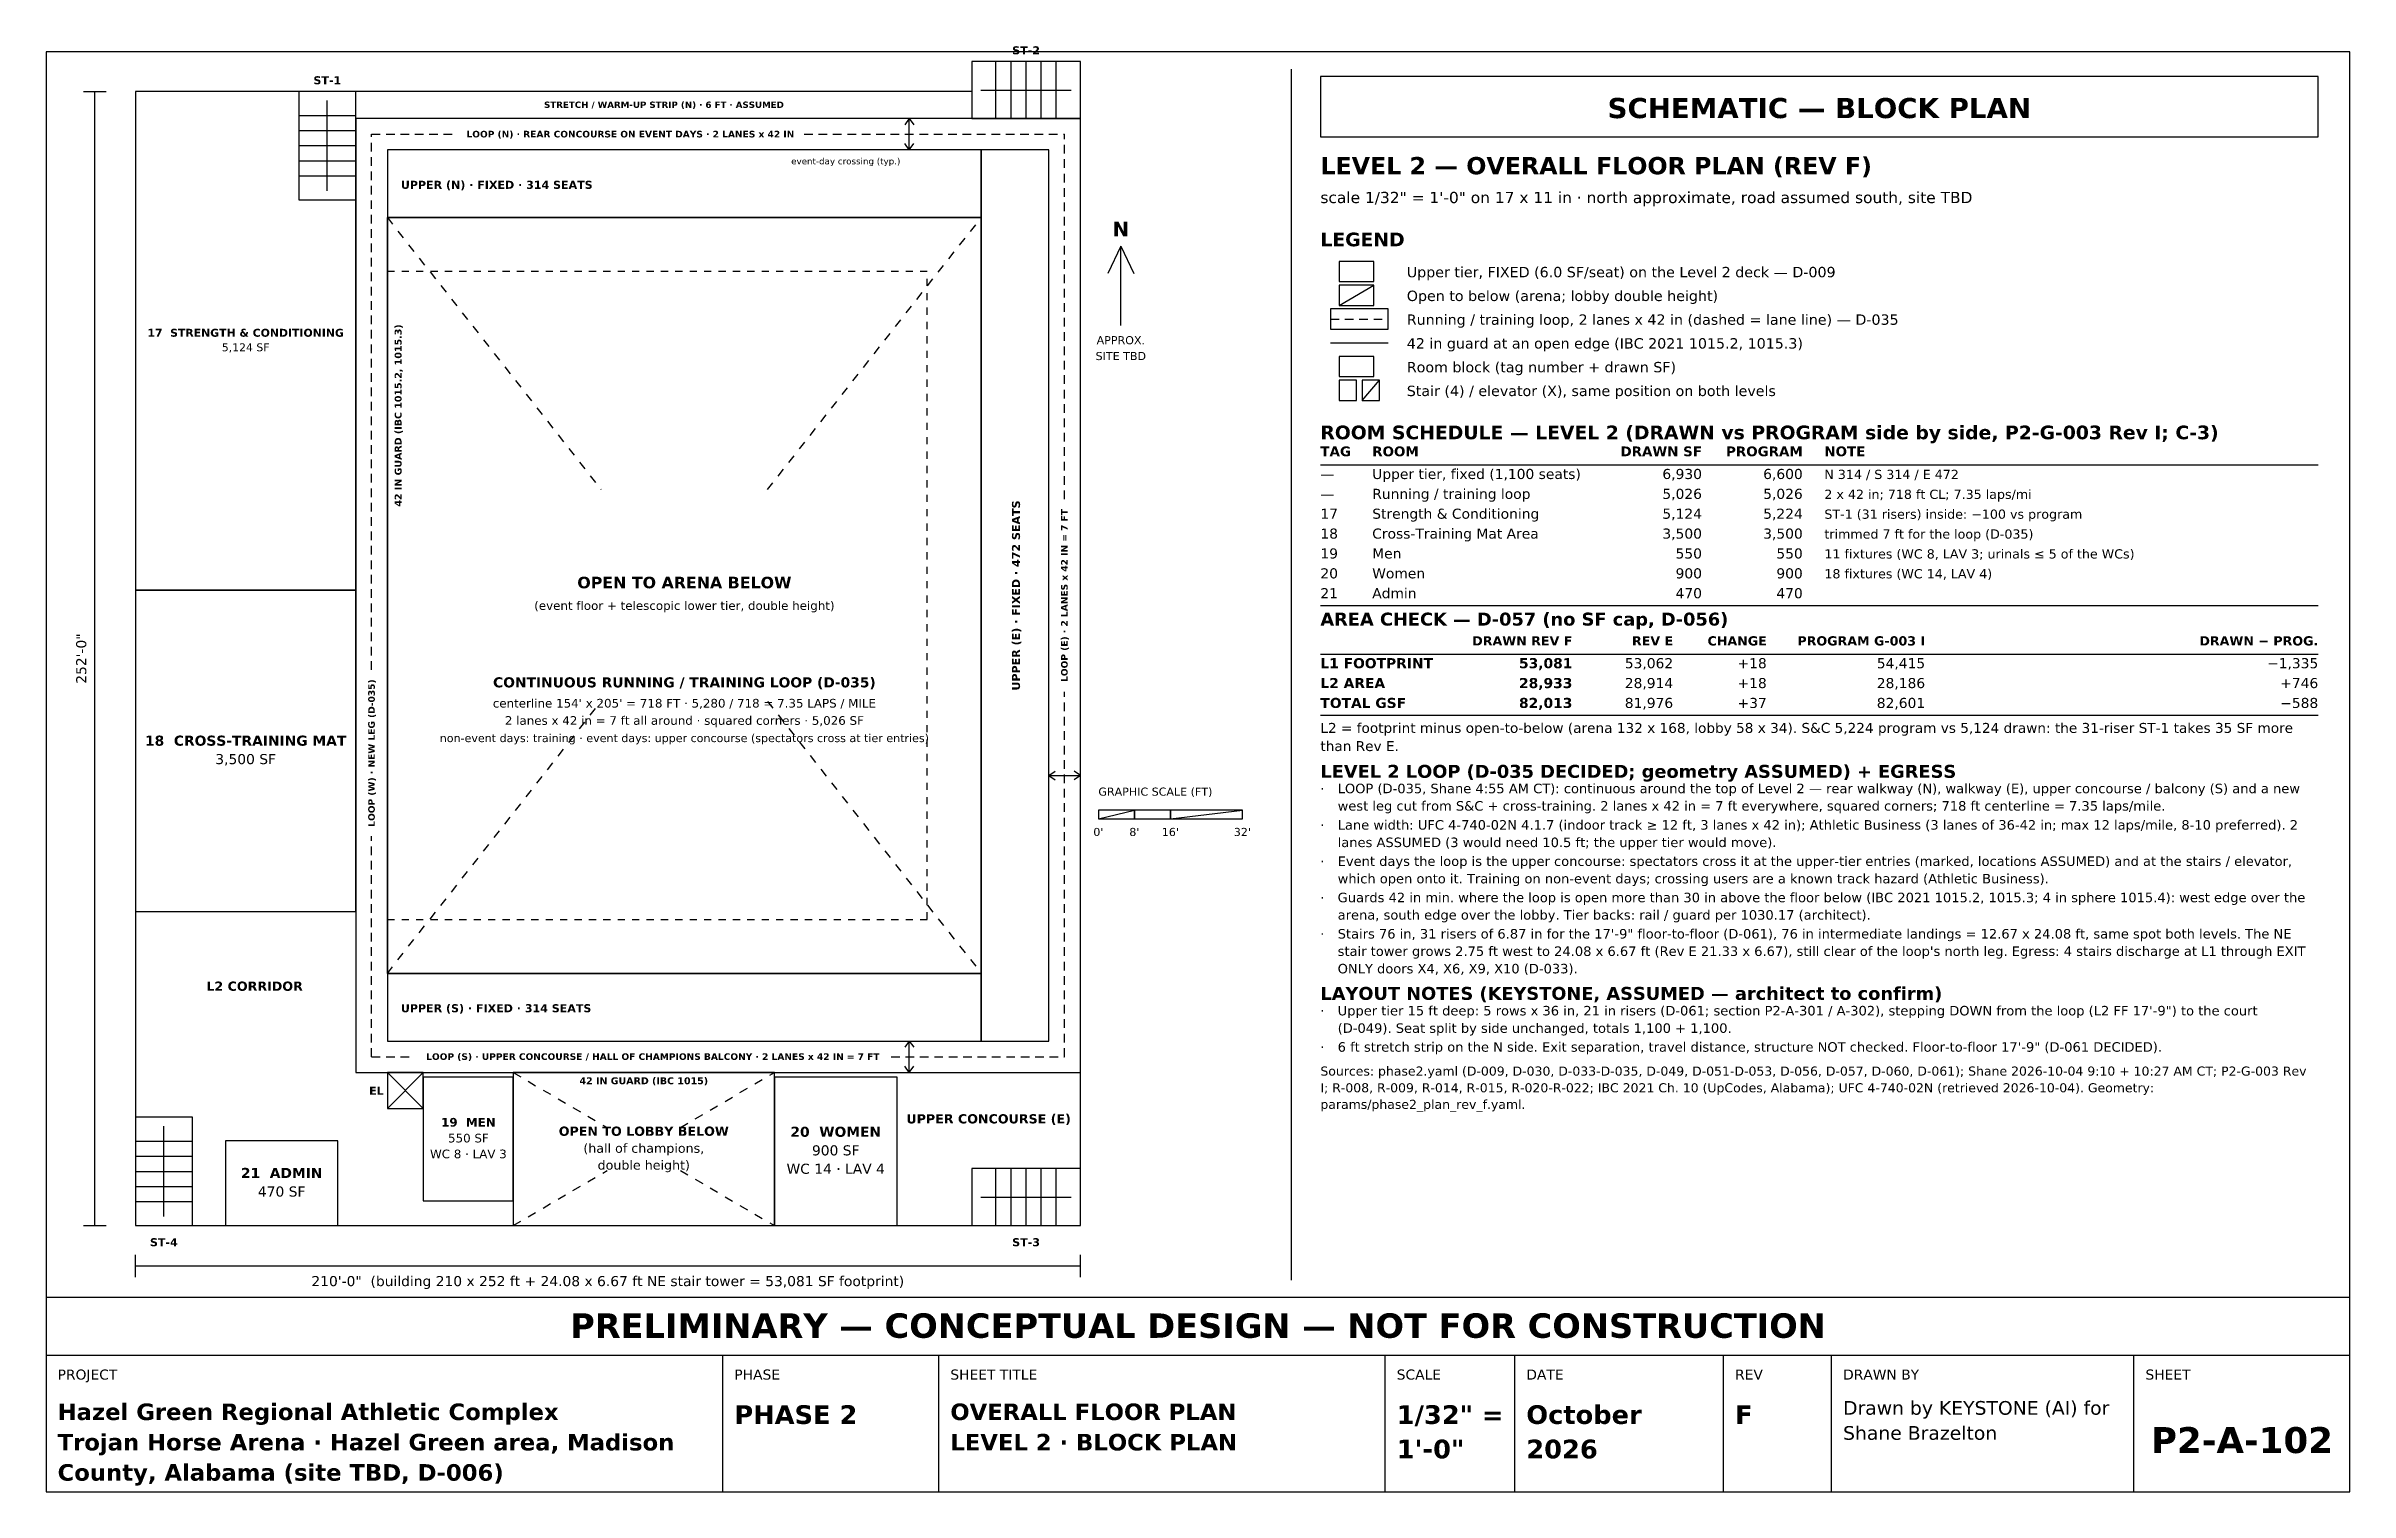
# Model space of a CAD drawing. Header units: inches. Extents: x 0.5 to 16.5, y 0.5 to 10.5.
import ezdxf
from ezdxf.enums import TextEntityAlignment as Align

# ---------------------------------------------------------------- set-up
doc = ezdxf.new("R2010")
doc.units = ezdxf.units.IN
doc.header["$MEASUREMENT"] = 0
for name, color, linetype in [('A-ANNO-DIMS', 7, 'Continuous'), ('A-ANNO-TABL', 7, 'Continuous'), ('A-ANNO-TEXT', 7, 'Continuous'), ('A-AREA-BLCK', 7, 'Continuous'), ('A-AREA-IDEN', 7, 'Continuous'), ('A-AREA-OPEN', 7, 'Continuous'), ('A-FLOR-GRDR', 7, 'Continuous'), ('A-FLOR-STRS', 7, 'Continuous'), ('A-FLOR-TRAK', 7, 'Continuous'), ('A-SEAT-FIXD', 7, 'Continuous'), ('A-WALL-BLDG', 7, 'Continuous'), ('G-ANNO-TTLB', 7, 'Continuous')]:
    doc.layers.add(name, color=color, linetype=linetype)
doc.styles.add('KS-BOLD', font='DejaVuSans-Bold.ttf')
doc.styles.add('KS-REG', font='DejaVuSans.ttf')

msp = doc.modelspace()

# ---------------------------------------------------------------- linework, layer by layer
at = {"layer": 'A-ANNO-DIMS'}
for p, q in [((0.761, 10.225), (0.917, 10.225)), ((0.839, 2.35), (0.839, 10.225)), ((7.964, 9.15), (7.874, 8.96)), ((7.964, 8.6), (7.964, 9.15)), ((7.964, 9.15), (8.054, 8.96)), ((7.808, 5.175), (8.058, 5.235)), ((8.308, 5.175), (8.808, 5.235)), ((0.761, 2.35), (0.917, 2.35)), ((1.12, 1.991), (1.12, 2.147)), ((7.683, 1.991), (7.683, 2.147)), ((1.12, 2.069), (7.683, 2.069))]:
    msp.add_line(p, q, dxfattribs=at)
for points in [[(7.808, 5.175), (8.058, 5.175), (8.058, 5.235), (7.808, 5.235)], [(8.058, 5.175), (8.308, 5.175), (8.308, 5.235), (8.058, 5.235)], [(8.308, 5.175), (8.808, 5.175), (8.808, 5.235), (8.308, 5.235)]]:
    msp.add_lwpolyline(points, close=True, dxfattribs=at)
at = {"layer": 'A-ANNO-TABL'}
for p, q in [((9.35, 7.632), (16.28, 7.632)), ((9.35, 6.656), (16.28, 6.656)), ((9.35, 6.318), (16.28, 6.318)), ((9.35, 5.894), (16.28, 5.894))]:
    msp.add_line(p, q, dxfattribs=at)
at = {"layer": 'A-ANNO-TEXT'}
for p, q in [((9.15, 1.97), (9.15, 10.38)), ((9.48, 8.74), (9.72, 8.88)), ((9.42, 8.645), (9.48, 8.645)), ((9.52, 8.645), (9.58, 8.645)), ((9.62, 8.645), (9.68, 8.645)), ((9.72, 8.645), (9.78, 8.645)), ((9.82, 8.645), (9.82, 8.645)), ((9.42, 8.48), (9.82, 8.48)), ((9.64, 8.08), (9.76, 8.22))]:
    msp.add_line(p, q, dxfattribs=at)
for points in [[(9.35, 9.91), (16.28, 9.91), (16.28, 10.33), (9.35, 10.33)], [(9.48, 8.905), (9.72, 8.905), (9.72, 9.045), (9.48, 9.045)], [(9.48, 8.74), (9.72, 8.74), (9.72, 8.88), (9.48, 8.88)], [(9.42, 8.575), (9.82, 8.575), (9.82, 8.715), (9.42, 8.715)], [(9.48, 8.245), (9.72, 8.245), (9.72, 8.385), (9.48, 8.385)], [(9.48, 8.08), (9.6, 8.08), (9.6, 8.22), (9.48, 8.22)], [(9.64, 8.08), (9.76, 8.08), (9.76, 8.22), (9.64, 8.22)]]:
    msp.add_lwpolyline(points, close=True, dxfattribs=at)
at = {"layer": 'A-AREA-BLCK'}
for points in [[(1.12, 6.762), (2.651, 6.762), (2.651, 10.225), (1.12, 10.225)], [(1.12, 4.53), (2.651, 4.53), (2.651, 6.762), (1.12, 6.762)], [(3.12, 2.522), (3.745, 2.522), (3.745, 3.381), (3.12, 3.381)], [(5.558, 2.35), (6.41, 2.35), (6.41, 3.381), (5.558, 3.381)], [(1.745, 2.35), (2.526, 2.35), (2.526, 2.938), (1.745, 2.938)]]:
    msp.add_lwpolyline(points, close=True, dxfattribs=at)
at = {"layer": 'A-AREA-IDEN'}
for p, q in [((6.495, 10.037), (6.464, 9.994)), ((6.495, 9.819), (6.495, 10.037)), ((6.495, 10.037), (6.526, 9.994)), ((6.495, 9.819), (6.464, 9.863)), ((6.495, 9.819), (6.526, 9.863)), ((7.464, 5.475), (7.508, 5.506)), ((7.464, 5.475), (7.683, 5.475)), ((7.464, 5.475), (7.508, 5.444)), ((7.683, 5.475), (7.639, 5.506)), ((7.683, 5.475), (7.639, 5.444)), ((6.495, 3.631), (6.464, 3.588)), ((6.495, 3.413), (6.495, 3.631)), ((6.495, 3.631), (6.526, 3.588)), ((6.495, 3.413), (6.464, 3.456)), ((6.495, 3.413), (6.526, 3.456))]:
    msp.add_line(p, q, dxfattribs=at)
at = {"layer": 'A-AREA-OPEN'}
for p, q in [((2.87, 9.35), (2.907, 9.303)), ((6.919, 9.253), (6.956, 9.3)), ((6.993, 9.347), (6.995, 9.35)), ((2.944, 9.256), (2.981, 9.208)), ((3.018, 9.161), (3.055, 9.114)), ((6.844, 9.158), (6.882, 9.206)), ((2.92, 8.975), (2.87, 8.975)), ((2.87, 8.975), (2.87, 8.925)), ((3.02, 8.975), (2.97, 8.975)), ((3.12, 8.975), (3.07, 8.975)), ((3.092, 9.067), (3.129, 9.02)), ((3.167, 8.973), (3.204, 8.925)), ((3.22, 8.975), (3.17, 8.975)), ((3.32, 8.975), (3.27, 8.975)), ((3.42, 8.975), (3.37, 8.975)), ((3.52, 8.975), (3.47, 8.975)), ((3.62, 8.975), (3.57, 8.975)), ((3.72, 8.975), (3.67, 8.975)), ((3.82, 8.975), (3.77, 8.975)), ((3.92, 8.975), (3.87, 8.975)), ((4.02, 8.975), (3.97, 8.975)), ((4.12, 8.975), (4.07, 8.975)), ((4.22, 8.975), (4.17, 8.975)), ((4.32, 8.975), (4.27, 8.975)), ((4.42, 8.975), (4.37, 8.975)), ((4.52, 8.975), (4.47, 8.975)), ((4.62, 8.975), (4.57, 8.975)), ((4.72, 8.975), (4.67, 8.975)), ((4.82, 8.975), (4.77, 8.975)), ((4.92, 8.975), (4.87, 8.975)), ((5.02, 8.975), (4.97, 8.975)), ((5.12, 8.975), (5.07, 8.975)), ((5.22, 8.975), (5.17, 8.975)), ((5.32, 8.975), (5.27, 8.975)), ((5.42, 8.975), (5.37, 8.975)), ((5.52, 8.975), (5.47, 8.975)), ((5.62, 8.975), (5.57, 8.975)), ((5.72, 8.975), (5.67, 8.975)), ((5.82, 8.975), (5.77, 8.975)), ((5.92, 8.975), (5.87, 8.975)), ((6.02, 8.975), (5.97, 8.975)), ((6.12, 8.975), (6.07, 8.975)), ((6.22, 8.975), (6.17, 8.975)), ((6.32, 8.975), (6.27, 8.975)), ((6.42, 8.975), (6.37, 8.975)), ((6.52, 8.975), (6.47, 8.975)), ((6.62, 8.975), (6.57, 8.975)), ((6.62, 8.975), (6.62, 8.975)), ((6.696, 8.97), (6.733, 9.017)), ((6.77, 9.064), (6.807, 9.111)), ((2.87, 8.875), (2.87, 8.825)), ((3.241, 8.878), (3.278, 8.831)), ((6.548, 8.781), (6.585, 8.828)), ((6.62, 8.875), (6.62, 8.925)), ((6.62, 8.775), (6.62, 8.825)), ((6.622, 8.875), (6.659, 8.923)), ((2.87, 8.775), (2.87, 8.725)), ((2.87, 8.675), (2.87, 8.625)), ((3.315, 8.784), (3.352, 8.737)), ((3.389, 8.689), (3.426, 8.642)), ((6.474, 8.687), (6.511, 8.734)), ((6.62, 8.675), (6.62, 8.725)), ((2.87, 8.575), (2.87, 8.525)), ((3.463, 8.595), (3.5, 8.548)), ((3.537, 8.501), (3.574, 8.454)), ((6.326, 8.498), (6.363, 8.545)), ((6.4, 8.592), (6.437, 8.639)), ((6.62, 8.575), (6.62, 8.625)), ((6.62, 8.475), (6.62, 8.525)), ((2.87, 8.475), (2.87, 8.425)), ((2.87, 8.375), (2.87, 8.325)), ((3.611, 8.406), (3.648, 8.359)), ((6.177, 8.309), (6.214, 8.356)), ((6.251, 8.404), (6.288, 8.451)), ((6.62, 8.375), (6.62, 8.425)), ((6.62, 8.275), (6.62, 8.325)), ((2.87, 8.275), (2.87, 8.225)), ((2.87, 8.175), (2.87, 8.125)), ((3.686, 8.312), (3.723, 8.265)), ((3.76, 8.218), (3.797, 8.171)), ((6.029, 8.121), (6.066, 8.168)), ((6.103, 8.215), (6.14, 8.262)), ((6.62, 8.175), (6.62, 8.225)), ((2.87, 8.075), (2.87, 8.025)), ((3.834, 8.123), (3.871, 8.076)), ((3.908, 8.029), (3.945, 7.982)), ((5.955, 8.026), (5.992, 8.073)), ((6.62, 8.075), (6.62, 8.125)), ((6.62, 7.975), (6.62, 8.025)), ((2.87, 7.975), (2.87, 7.925)), ((2.87, 7.875), (2.87, 7.825)), ((3.982, 7.935), (4.019, 7.887)), ((4.056, 7.84), (4.093, 7.793)), ((5.807, 7.837), (5.844, 7.885)), ((5.881, 7.932), (5.918, 7.979)), ((6.62, 7.875), (6.62, 7.925)), ((2.87, 7.775), (2.87, 7.725)), ((4.13, 7.746), (4.167, 7.699)), ((5.658, 7.649), (5.695, 7.696)), ((5.732, 7.743), (5.769, 7.79)), ((6.62, 7.775), (6.62, 7.825)), ((6.62, 7.675), (6.62, 7.725)), ((2.87, 7.675), (2.87, 7.625)), ((2.87, 7.575), (2.87, 7.525)), ((4.204, 7.652), (4.242, 7.604)), ((4.279, 7.557), (4.316, 7.51)), ((5.584, 7.554), (5.621, 7.602)), ((6.62, 7.575), (6.62, 7.625)), ((6.62, 7.475), (6.62, 7.525)), ((2.87, 7.475), (2.87, 7.425)), ((2.87, 7.375), (2.87, 7.325)), ((4.353, 7.463), (4.355, 7.46)), ((5.51, 7.46), (5.547, 7.507)), ((6.62, 7.375), (6.62, 7.425)), ((2.87, 7.275), (2.87, 7.225)), ((6.62, 7.275), (6.62, 7.325)), ((6.62, 7.175), (6.62, 7.225)), ((2.87, 7.175), (2.87, 7.125)), ((2.87, 7.075), (2.87, 7.025)), ((6.62, 7.075), (6.62, 7.125)), ((2.87, 6.975), (2.87, 6.925)), ((6.62, 6.975), (6.62, 7.025)), ((6.62, 6.875), (6.62, 6.925)), ((2.87, 6.875), (2.87, 6.825)), ((2.87, 6.775), (2.87, 6.725)), ((6.62, 6.775), (6.62, 6.825)), ((6.62, 6.675), (6.62, 6.725)), ((2.87, 6.675), (2.87, 6.625)), ((2.87, 6.575), (2.87, 6.525)), ((6.62, 6.575), (6.62, 6.625)), ((2.87, 6.475), (2.87, 6.425)), ((6.62, 6.475), (6.62, 6.525)), ((6.62, 6.375), (6.62, 6.425)), ((2.87, 6.375), (2.87, 6.325)), ((2.87, 6.275), (2.87, 6.225)), ((6.62, 6.275), (6.62, 6.325)), ((2.87, 6.175), (2.87, 6.125)), ((6.62, 6.175), (6.62, 6.225)), ((6.62, 6.075), (6.62, 6.125)), ((2.87, 6.075), (2.87, 6.025)), ((2.87, 5.975), (2.87, 5.925)), ((4.279, 5.893), (4.316, 5.94)), ((4.353, 5.987), (4.355, 5.99)), ((5.51, 5.99), (5.547, 5.943)), ((6.62, 5.975), (6.62, 6.025)), ((6.62, 5.875), (6.62, 5.925)), ((2.87, 5.875), (2.87, 5.825)), ((2.87, 5.775), (2.87, 5.725)), ((4.204, 5.798), (4.242, 5.846)), ((5.584, 5.896), (5.621, 5.848)), ((5.658, 5.801), (5.695, 5.754)), ((6.62, 5.775), (6.62, 5.825)), ((2.87, 5.675), (2.87, 5.625)), ((4.056, 5.61), (4.093, 5.657)), ((4.13, 5.704), (4.167, 5.751)), ((5.732, 5.707), (5.769, 5.66)), ((5.807, 5.613), (5.844, 5.565)), ((6.62, 5.675), (6.62, 5.725)), ((6.62, 5.575), (6.62, 5.625)), ((2.87, 5.575), (2.87, 5.525)), ((2.87, 5.475), (2.87, 5.425)), ((3.908, 5.421), (3.945, 5.468)), ((3.982, 5.515), (4.019, 5.563)), ((5.881, 5.518), (5.918, 5.471)), ((6.62, 5.475), (6.62, 5.525)), ((2.87, 5.375), (2.87, 5.325)), ((3.834, 5.327), (3.871, 5.374)), ((5.955, 5.424), (5.992, 5.377)), ((6.029, 5.329), (6.066, 5.282)), ((6.62, 5.375), (6.62, 5.425)), ((6.62, 5.275), (6.62, 5.325)), ((2.87, 5.275), (2.87, 5.225)), ((2.87, 5.175), (2.87, 5.125)), ((3.686, 5.138), (3.723, 5.185)), ((3.76, 5.232), (3.797, 5.279)), ((6.103, 5.235), (6.14, 5.188)), ((6.177, 5.141), (6.214, 5.094)), ((6.62, 5.175), (6.62, 5.225)), ((6.62, 5.075), (6.62, 5.125)), ((2.87, 5.075), (2.87, 5.025)), ((2.87, 4.975), (2.87, 4.925)), ((3.537, 4.949), (3.574, 4.996)), ((3.611, 5.044), (3.648, 5.091)), ((6.251, 5.046), (6.288, 4.999)), ((6.62, 4.975), (6.62, 5.025)), ((2.87, 4.875), (2.87, 4.825)), ((3.389, 4.761), (3.426, 4.808)), ((3.463, 4.855), (3.5, 4.902)), ((6.326, 4.952), (6.363, 4.905)), ((6.4, 4.858), (6.437, 4.811)), ((6.62, 4.875), (6.62, 4.925)), ((6.62, 4.775), (6.62, 4.825)), ((2.87, 4.775), (2.87, 4.725)), ((2.87, 4.675), (2.87, 4.625)), ((3.315, 4.666), (3.352, 4.713)), ((6.474, 4.763), (6.511, 4.716)), ((6.548, 4.669), (6.585, 4.622)), ((6.62, 4.675), (6.62, 4.725)), ((2.87, 4.575), (2.87, 4.525)), ((3.167, 4.477), (3.204, 4.525)), ((3.241, 4.572), (3.278, 4.619)), ((6.62, 4.575), (6.62, 4.625)), ((6.62, 4.475), (6.62, 4.525)), ((6.622, 4.575), (6.659, 4.527)), ((6.696, 4.48), (6.733, 4.433)), ((2.87, 4.475), (2.92, 4.475)), ((2.87, 4.475), (2.87, 4.475)), ((2.97, 4.475), (3.02, 4.475)), ((3.018, 4.289), (3.055, 4.336)), ((3.07, 4.475), (3.12, 4.475)), ((3.092, 4.383), (3.129, 4.43)), ((3.17, 4.475), (3.22, 4.475)), ((3.27, 4.475), (3.32, 4.475)), ((3.37, 4.475), (3.42, 4.475)), ((3.47, 4.475), (3.52, 4.475)), ((3.57, 4.475), (3.62, 4.475)), ((3.67, 4.475), (3.72, 4.475)), ((3.77, 4.475), (3.82, 4.475)), ((3.87, 4.475), (3.92, 4.475)), ((3.97, 4.475), (4.02, 4.475)), ((4.07, 4.475), (4.12, 4.475)), ((4.17, 4.475), (4.22, 4.475)), ((4.27, 4.475), (4.32, 4.475)), ((4.37, 4.475), (4.42, 4.475)), ((4.47, 4.475), (4.52, 4.475)), ((4.57, 4.475), (4.62, 4.475)), ((4.67, 4.475), (4.72, 4.475)), ((4.77, 4.475), (4.82, 4.475)), ((4.87, 4.475), (4.92, 4.475)), ((4.97, 4.475), (5.02, 4.475)), ((5.07, 4.475), (5.12, 4.475)), ((5.17, 4.475), (5.22, 4.475)), ((5.27, 4.475), (5.32, 4.475)), ((5.37, 4.475), (5.42, 4.475)), ((5.47, 4.475), (5.52, 4.475)), ((5.57, 4.475), (5.62, 4.475)), ((5.67, 4.475), (5.72, 4.475)), ((5.77, 4.475), (5.82, 4.475)), ((5.87, 4.475), (5.92, 4.475)), ((5.97, 4.475), (6.02, 4.475)), ((6.07, 4.475), (6.12, 4.475)), ((6.17, 4.475), (6.22, 4.475)), ((6.27, 4.475), (6.32, 4.475)), ((6.37, 4.475), (6.42, 4.475)), ((6.47, 4.475), (6.52, 4.475)), ((6.57, 4.475), (6.62, 4.475)), ((6.77, 4.386), (6.807, 4.339)), ((2.944, 4.194), (2.981, 4.242)), ((6.844, 4.292), (6.882, 4.244)), ((6.919, 4.197), (6.956, 4.15)), ((2.87, 4.1), (2.907, 4.147)), ((6.993, 4.103), (6.995, 4.1)), ((3.745, 3.413), (3.797, 3.382)), ((5.423, 3.333), (5.474, 3.364)), ((5.526, 3.394), (5.558, 3.413)), ((3.849, 3.352), (3.9, 3.321)), ((3.952, 3.291), (4.004, 3.261)), ((4.056, 3.23), (4.107, 3.2)), ((5.216, 3.212), (5.267, 3.242)), ((5.319, 3.273), (5.371, 3.303)), ((4.159, 3.17), (4.211, 3.139)), ((4.263, 3.109), (4.314, 3.079)), ((4.366, 3.048), (4.397, 3.03)), ((4.905, 3.03), (4.957, 3.06)), ((5.009, 3.091), (5.06, 3.121)), ((5.112, 3.151), (5.164, 3.182)), ((4.366, 2.714), (4.397, 2.732)), ((4.905, 2.732), (4.957, 2.702)), ((4.056, 2.532), (4.107, 2.562)), ((4.159, 2.593), (4.211, 2.623)), ((4.263, 2.653), (4.314, 2.684)), ((5.009, 2.672), (5.06, 2.641)), ((5.112, 2.611), (5.164, 2.581)), ((3.849, 2.411), (3.9, 2.441)), ((3.952, 2.471), (4.004, 2.502)), ((5.216, 2.55), (5.267, 2.52)), ((5.319, 2.49), (5.371, 2.459)), ((5.423, 2.429), (5.474, 2.399)), ((3.745, 2.35), (3.797, 2.38)), ((5.526, 2.368), (5.558, 2.35))]:
    msp.add_line(p, q, dxfattribs=at)
for points in [[(2.87, 4.1), (6.995, 4.1), (6.995, 9.35), (2.87, 9.35)], [(3.745, 2.35), (5.558, 2.35), (5.558, 3.413), (3.745, 3.413)]]:
    msp.add_lwpolyline(points, close=True, dxfattribs=at)
at = {"layer": 'A-FLOR-GRDR'}
for p, q in [((2.87, 4.1), (2.87, 9.35)), ((3.745, 3.413), (5.558, 3.413))]:
    msp.add_line(p, q, dxfattribs=at)
at = {"layer": 'A-FLOR-STRS'}
for p, q in [((7.097, 10.037), (7.097, 10.433)), ((7.202, 10.037), (7.202, 10.433)), ((7.306, 10.037), (7.306, 10.433)), ((7.411, 10.037), (7.411, 10.433)), ((7.515, 10.037), (7.515, 10.433)), ((2.453, 9.535), (2.453, 10.162)), ((6.992, 10.235), (7.62, 10.235)), ((2.255, 10.058), (2.651, 10.058)), ((2.255, 9.953), (2.651, 9.953)), ((2.255, 9.849), (2.651, 9.849)), ((2.255, 9.744), (2.651, 9.744)), ((2.255, 9.64), (2.651, 9.64)), ((2.87, 3.163), (3.12, 3.413)), ((2.87, 3.413), (3.12, 3.163)), ((1.318, 2.413), (1.318, 3.04)), ((1.12, 2.935), (1.516, 2.935)), ((1.12, 2.831), (1.516, 2.831)), ((1.12, 2.726), (1.516, 2.726)), ((7.097, 2.35), (7.097, 2.746)), ((7.202, 2.35), (7.202, 2.746)), ((7.306, 2.35), (7.306, 2.746)), ((7.411, 2.35), (7.411, 2.746)), ((7.515, 2.35), (7.515, 2.746)), ((1.12, 2.622), (1.516, 2.622)), ((1.12, 2.517), (1.516, 2.517)), ((6.992, 2.548), (7.62, 2.548))]:
    msp.add_line(p, q, dxfattribs=at)
for points in [[(6.93, 10.037), (7.683, 10.037), (7.683, 10.433), (6.93, 10.433)], [(2.255, 9.472), (2.651, 9.472), (2.651, 10.225), (2.255, 10.225)], [(2.87, 3.163), (3.12, 3.163), (3.12, 3.413), (2.87, 3.413)], [(1.12, 2.35), (1.516, 2.35), (1.516, 3.103), (1.12, 3.103)], [(6.93, 2.35), (7.683, 2.35), (7.683, 2.746), (6.93, 2.746)]]:
    msp.add_lwpolyline(points, close=True, dxfattribs=at)
at = {"layer": 'A-FLOR-TRAK'}
for p, q in [((2.761, 9.928), (2.821, 9.928)), ((2.761, 9.909), (2.761, 9.928)), ((2.861, 9.928), (2.921, 9.928)), ((2.961, 9.928), (3.021, 9.928)), ((3.061, 9.928), (3.121, 9.928)), ((3.161, 9.928), (3.221, 9.928)), ((3.261, 9.928), (3.321, 9.928)), ((5.765, 9.928), (5.825, 9.928)), ((5.865, 9.928), (5.925, 9.928)), ((5.965, 9.928), (6.025, 9.928)), ((6.065, 9.928), (6.125, 9.928)), ((6.165, 9.928), (6.225, 9.928)), ((6.265, 9.928), (6.325, 9.928)), ((6.365, 9.928), (6.425, 9.928)), ((6.465, 9.928), (6.525, 9.928)), ((6.565, 9.928), (6.625, 9.928)), ((6.665, 9.928), (6.725, 9.928)), ((6.765, 9.928), (6.825, 9.928)), ((6.865, 9.928), (6.925, 9.928)), ((6.965, 9.928), (7.025, 9.928)), ((7.065, 9.928), (7.125, 9.928)), ((7.165, 9.928), (7.225, 9.928)), ((7.265, 9.928), (7.325, 9.928)), ((7.365, 9.928), (7.425, 9.928)), ((7.465, 9.928), (7.525, 9.928)), ((7.565, 9.928), (7.573, 9.928)), ((7.573, 9.894), (7.573, 9.928)), ((2.761, 9.809), (2.761, 9.869)), ((2.761, 9.709), (2.761, 9.769)), ((7.573, 9.794), (7.573, 9.854)), ((2.761, 9.609), (2.761, 9.669)), ((7.573, 9.694), (7.573, 9.754)), ((7.573, 9.594), (7.573, 9.654)), ((2.761, 9.509), (2.761, 9.569)), ((2.761, 9.409), (2.761, 9.469)), ((7.573, 9.494), (7.573, 9.554)), ((7.573, 9.394), (7.573, 9.454)), ((2.761, 9.309), (2.761, 9.369)), ((7.573, 9.294), (7.573, 9.354)), ((2.761, 9.209), (2.761, 9.269)), ((2.761, 9.109), (2.761, 9.169)), ((7.573, 9.194), (7.573, 9.254)), ((7.573, 9.094), (7.573, 9.154)), ((2.761, 9.009), (2.761, 9.069)), ((2.761, 8.909), (2.761, 8.969)), ((7.573, 8.994), (7.573, 9.054)), ((2.761, 8.809), (2.761, 8.869)), ((7.573, 8.894), (7.573, 8.954)), ((7.573, 8.794), (7.573, 8.854)), ((2.761, 8.709), (2.761, 8.769)), ((2.761, 8.609), (2.761, 8.669)), ((7.573, 8.694), (7.573, 8.754)), ((7.573, 8.594), (7.573, 8.654)), ((2.761, 8.509), (2.761, 8.569)), ((7.573, 8.494), (7.573, 8.554)), ((2.761, 8.409), (2.761, 8.469)), ((2.761, 8.309), (2.761, 8.369)), ((7.573, 8.394), (7.573, 8.454)), ((7.573, 8.294), (7.573, 8.354)), ((2.761, 8.209), (2.761, 8.269)), ((2.761, 8.109), (2.761, 8.169)), ((7.573, 8.194), (7.573, 8.254)), ((2.761, 8.009), (2.761, 8.069)), ((7.573, 8.094), (7.573, 8.154)), ((7.573, 7.994), (7.573, 8.054)), ((2.761, 7.909), (2.761, 7.969)), ((2.761, 7.809), (2.761, 7.869)), ((7.573, 7.894), (7.573, 7.954)), ((7.573, 7.794), (7.573, 7.854)), ((2.761, 7.709), (2.761, 7.769)), ((7.573, 7.694), (7.573, 7.754)), ((2.761, 7.609), (2.761, 7.669)), ((2.761, 7.509), (2.761, 7.569)), ((7.573, 7.594), (7.573, 7.654)), ((7.573, 7.494), (7.573, 7.554)), ((2.761, 7.409), (2.761, 7.469)), ((2.761, 7.309), (2.761, 7.369)), ((7.573, 7.394), (7.573, 7.454)), ((2.761, 7.209), (2.761, 7.269)), ((2.761, 7.109), (2.761, 7.169)), ((2.761, 7.009), (2.761, 7.069)), ((2.761, 6.909), (2.761, 6.969)), ((2.761, 6.809), (2.761, 6.869)), ((2.761, 6.709), (2.761, 6.769)), ((2.761, 6.609), (2.761, 6.669)), ((2.761, 6.509), (2.761, 6.569)), ((2.761, 6.409), (2.761, 6.469)), ((2.761, 6.309), (2.761, 6.369)), ((2.761, 6.209), (2.761, 6.269)), ((7.573, 6.022), (7.573, 6.056)), ((7.573, 5.922), (7.573, 5.982)), ((7.573, 5.822), (7.573, 5.882)), ((7.573, 5.722), (7.573, 5.782)), ((7.573, 5.622), (7.573, 5.682)), ((7.573, 5.522), (7.573, 5.582)), ((7.573, 5.422), (7.573, 5.482)), ((7.573, 5.322), (7.573, 5.382)), ((7.573, 5.222), (7.573, 5.282)), ((7.573, 5.122), (7.573, 5.182)), ((2.761, 5.022), (2.761, 5.054)), ((2.761, 4.922), (2.761, 4.982)), ((7.573, 5.022), (7.573, 5.082)), ((7.573, 4.922), (7.573, 4.982)), ((2.761, 4.822), (2.761, 4.882)), ((7.573, 4.822), (7.573, 4.882)), ((2.761, 4.722), (2.761, 4.782)), ((2.761, 4.622), (2.761, 4.682)), ((7.573, 4.722), (7.573, 4.782)), ((7.573, 4.622), (7.573, 4.682)), ((2.761, 4.522), (2.761, 4.582)), ((2.761, 4.422), (2.761, 4.482)), ((7.573, 4.522), (7.573, 4.582)), ((7.573, 4.422), (7.573, 4.482)), ((2.761, 4.322), (2.761, 4.382)), ((7.573, 4.322), (7.573, 4.382)), ((2.761, 4.222), (2.761, 4.282)), ((2.761, 4.122), (2.761, 4.182)), ((7.573, 4.222), (7.573, 4.282)), ((7.573, 4.122), (7.573, 4.182)), ((2.761, 4.022), (2.761, 4.082)), ((7.573, 4.022), (7.573, 4.082)), ((2.761, 3.922), (2.761, 3.982)), ((2.761, 3.822), (2.761, 3.882)), ((7.573, 3.922), (7.573, 3.982)), ((7.573, 3.822), (7.573, 3.882)), ((2.761, 3.722), (2.761, 3.782)), ((2.761, 3.622), (2.761, 3.682)), ((7.573, 3.722), (7.573, 3.782)), ((7.573, 3.622), (7.573, 3.682)), ((2.761, 3.522), (2.761, 3.582)), ((2.761, 3.522), (2.821, 3.522)), ((2.861, 3.522), (2.921, 3.522)), ((2.961, 3.522), (3.021, 3.522)), ((6.369, 3.522), (6.429, 3.522)), ((6.469, 3.522), (6.529, 3.522)), ((6.569, 3.522), (6.629, 3.522)), ((6.669, 3.522), (6.729, 3.522)), ((6.769, 3.522), (6.829, 3.522)), ((6.869, 3.522), (6.929, 3.522)), ((6.969, 3.522), (7.029, 3.522)), ((7.069, 3.522), (7.129, 3.522)), ((7.169, 3.522), (7.229, 3.522)), ((7.269, 3.522), (7.329, 3.522)), ((7.369, 3.522), (7.429, 3.522)), ((7.469, 3.522), (7.529, 3.522)), ((7.569, 3.522), (7.573, 3.522)), ((7.573, 3.522), (7.573, 3.582))]:
    msp.add_line(p, q, dxfattribs=at)
for points in [[(2.651, 3.413), (7.683, 3.413), (7.683, 10.037), (2.651, 10.037)], [(2.87, 3.631), (7.464, 3.631), (7.464, 9.819), (2.87, 9.819)]]:
    msp.add_lwpolyline(points, close=True, dxfattribs=at)
at = {"layer": 'A-SEAT-FIXD'}
for points in [[(2.87, 9.35), (6.995, 9.35), (6.995, 9.819), (2.87, 9.819)], [(6.995, 3.631), (7.464, 3.631), (7.464, 9.819), (6.995, 9.819)], [(2.87, 3.631), (6.995, 3.631), (6.995, 4.1), (2.87, 4.1)]]:
    msp.add_lwpolyline(points, close=True, dxfattribs=at)
at = {"layer": 'A-WALL-BLDG'}
for p, q in [((7.683, 10.433), (6.93, 10.433)), ((6.93, 10.433), (6.93, 10.225)), ((7.683, 2.35), (7.683, 10.433)), ((6.93, 10.225), (1.12, 10.225)), ((1.12, 10.225), (1.12, 2.35)), ((1.12, 2.35), (7.683, 2.35))]:
    msp.add_line(p, q, dxfattribs=at)
at = {"layer": 'G-ANNO-TTLB'}
for p, q in [((0.5, 1.45), (16.5, 1.45)), ((5.2, 0.5), (5.2, 1.45)), ((6.7, 0.5), (6.7, 1.45)), ((9.8, 0.5), (9.8, 1.45)), ((10.7, 0.5), (10.7, 1.45)), ((12.15, 0.5), (12.15, 1.45)), ((12.9, 0.5), (12.9, 1.45)), ((15, 0.5), (15, 1.45))]:
    msp.add_line(p, q, dxfattribs=at)
for points in [[(0.5, 0.5), (16.5, 0.5), (16.5, 10.5), (0.5, 10.5)], [(0.5, 1.45), (16.5, 1.45), (16.5, 1.85), (0.5, 1.85)]]:
    msp.add_lwpolyline(points, close=True, dxfattribs=at)

# ---------------------------------------------------------------- texts
at = {"layer": 'A-ANNO-DIMS'}
for s, height, style, p in [('N', 0.1, 'KS-BOLD', (7.964, 9.22)), ('APPROX.', 0.056, 'KS-REG', (7.964, 8.47)), ('SITE TBD', 0.056, 'KS-REG', (7.964, 8.36)), ("0'", 0.056, 'KS-REG', (7.808, 5.055)), ("8'", 0.056, 'KS-REG', (8.058, 5.055)), ("16'", 0.056, 'KS-REG', (8.308, 5.055)), ("32'", 0.056, 'KS-REG', (8.808, 5.055)), ('210\'-0"  (building 210 x 252 ft + 24.08 x 6.67 ft NE stair tower = 53,081 SF footprint)', 0.07, 'KS-REG', (4.401, 1.929))]:
    msp.add_text(s, height=height, dxfattribs=dict(at, style=style)).set_placement(p, align=Align.CENTER)
at = {"layer": 'A-ANNO-DIMS', "style": 'KS-REG'}
msp.add_text('252\'-0"', height=0.07, rotation=90, dxfattribs=at).set_placement((0.779, 6.287), align=Align.CENTER)
msp.add_text('GRAPHIC SCALE (FT)', height=0.056, dxfattribs=at).set_placement((7.808, 5.335))
at = {"layer": 'A-ANNO-TABL'}
for s, height, style, p in [('TAG', 0.068, 'KS-BOLD', (9.35, 7.692)), ('ROOM', 0.068, 'KS-BOLD', (9.71, 7.692)), ('NOTE', 0.068, 'KS-BOLD', (12.85, 7.692)), ('—', 0.07, 'KS-REG', (9.35, 7.534)), ('Upper tier, fixed (1,100 seats)', 0.07, 'KS-REG', (9.71, 7.534)), ('N 314 / S 314 / E 472', 0.064, 'KS-REG', (12.85, 7.534)), ('—', 0.07, 'KS-REG', (9.35, 7.396)), ('Running / training loop', 0.07, 'KS-REG', (9.71, 7.396)), ('2 x 42 in; 718 ft CL; 7.35 laps/mi', 0.064, 'KS-REG', (12.85, 7.396)), ('17', 0.07, 'KS-REG', (9.35, 7.258)), ('Strength & Conditioning', 0.07, 'KS-REG', (9.71, 7.258)), ('ST-1 (31 risers) inside: −100 vs program', 0.064, 'KS-REG', (12.85, 7.258)), ('18', 0.07, 'KS-REG', (9.35, 7.12)), ('19', 0.07, 'KS-REG', (9.35, 6.982)), ('Cross-Training Mat Area', 0.07, 'KS-REG', (9.71, 7.12)), ('Men', 0.07, 'KS-REG', (9.71, 6.982)), ('trimmed 7 ft for the loop (D-035)', 0.064, 'KS-REG', (12.85, 7.12)), ('11 fixtures (WC 8, LAV 3; urinals ≤ 5 of the WCs)', 0.064, 'KS-REG', (12.85, 6.982)), ('20', 0.07, 'KS-REG', (9.35, 6.844)), ('Women', 0.07, 'KS-REG', (9.71, 6.844)), ('18 fixtures (WC 14, LAV 4)', 0.064, 'KS-REG', (12.85, 6.844)), ('21', 0.07, 'KS-REG', (9.35, 6.706)), ('Admin', 0.07, 'KS-REG', (9.71, 6.706)), ('L1 FOOTPRINT', 0.07, 'KS-BOLD', (9.35, 6.22)), ('L2 AREA', 0.07, 'KS-BOLD', (9.35, 6.082)), ('TOTAL GSF', 0.07, 'KS-BOLD', (9.35, 5.944))]:
    msp.add_text(s, height=height, dxfattribs=dict(at, style=style)).set_placement(p)
for s, height, style, p in [('DRAWN SF', 0.068, 'KS-BOLD', (12, 7.692)), ('PROGRAM', 0.068, 'KS-BOLD', (12.7, 7.692)), ('6,930', 0.07, 'KS-REG', (12, 7.534)), ('6,600', 0.07, 'KS-REG', (12.7, 7.534)), ('5,026', 0.07, 'KS-REG', (12, 7.396)), ('5,026', 0.07, 'KS-REG', (12.7, 7.396)), ('5,124', 0.07, 'KS-REG', (12, 7.258)), ('5,224', 0.07, 'KS-REG', (12.7, 7.258)), ('3,500', 0.07, 'KS-REG', (12, 7.12)), ('550', 0.07, 'KS-REG', (12, 6.982)), ('3,500', 0.07, 'KS-REG', (12.7, 7.12)), ('550', 0.07, 'KS-REG', (12.7, 6.982)), ('900', 0.07, 'KS-REG', (12, 6.844)), ('900', 0.07, 'KS-REG', (12.7, 6.844)), ('470', 0.07, 'KS-REG', (12, 6.706)), ('470', 0.07, 'KS-REG', (12.7, 6.706)), ('DRAWN REV F', 0.064, 'KS-BOLD', (11.1, 6.378)), ('REV E', 0.064, 'KS-BOLD', (11.8, 6.378)), ('CHANGE', 0.064, 'KS-BOLD', (12.45, 6.378)), ('PROGRAM G-003 I', 0.064, 'KS-BOLD', (13.55, 6.378)), ('DRAWN − PROG.', 0.064, 'KS-BOLD', (16.28, 6.378)), ('53,081', 0.07, 'KS-BOLD', (11.1, 6.22)), ('53,062', 0.07, 'KS-REG', (11.8, 6.22)), ('+18', 0.07, 'KS-REG', (12.45, 6.22)), ('54,415', 0.07, 'KS-REG', (13.55, 6.22)), ('−1,335', 0.07, 'KS-REG', (16.28, 6.22)), ('28,933', 0.07, 'KS-BOLD', (11.1, 6.082)), ('28,914', 0.07, 'KS-REG', (11.8, 6.082)), ('+18', 0.07, 'KS-REG', (12.45, 6.082)), ('28,186', 0.07, 'KS-REG', (13.55, 6.082)), ('+746', 0.07, 'KS-REG', (16.28, 6.082)), ('82,013', 0.07, 'KS-BOLD', (11.1, 5.944)), ('81,976', 0.07, 'KS-REG', (11.8, 5.944)), ('+37', 0.07, 'KS-REG', (12.45, 5.944)), ('82,601', 0.07, 'KS-REG', (13.55, 5.944)), ('−588', 0.07, 'KS-REG', (16.28, 5.944))]:
    msp.add_text(s, height=height, dxfattribs=dict(at, style=style)).set_placement(p, align=Align.RIGHT)
at = {"layer": 'A-ANNO-TEXT', "style": 'KS-BOLD'}
msp.add_text('SCHEMATIC — BLOCK PLAN', height=0.14, dxfattribs=at).set_placement((12.815, 10.04), align=Align.CENTER)
at = {"layer": 'A-ANNO-TEXT'}
for s, height, style, p in [('LEVEL 2 — OVERALL FLOOR PLAN (REV F)', 0.12, 'KS-BOLD', (9.35, 9.65)), ('scale 1/32" = 1\'-0" on 17 x 11 in · north approximate, road assumed south, site TBD', 0.078, 'KS-REG', (9.35, 9.45)), ('LEGEND', 0.095, 'KS-BOLD', (9.35, 9.15)), ('Upper tier, FIXED (6.0 SF/seat) on the Level 2 deck — D-009', 0.072, 'KS-REG', (9.95, 8.935)), ('Open to below (arena; lobby double height)', 0.072, 'KS-REG', (9.95, 8.77)), ('Running / training loop, 2 lanes x 42 in (dashed = lane line) — D-035', 0.072, 'KS-REG', (9.95, 8.605)), ('42 in guard at an open edge (IBC 2021 1015.2, 1015.3)', 0.072, 'KS-REG', (9.95, 8.44)), ('Room block (tag number + drawn SF)', 0.072, 'KS-REG', (9.95, 8.275)), ('Stair (4) / elevator (X), same position on both levels', 0.072, 'KS-REG', (9.95, 8.11)), ('ROOM SCHEDULE — LEVEL 2 (DRAWN vs PROGRAM side by side, P2-G-003 Rev I; C-3)', 0.095, 'KS-BOLD', (9.35, 7.81)), ('AREA CHECK — D-057 (no SF cap, D-056)', 0.09, 'KS-BOLD', (9.35, 6.516)), ('L2 = footprint minus open-to-below (arena 132 x 168, lobby 58 x 34). S&C 5,224 program vs 5,124 drawn: the 31-riser ST-1 takes 35 SF more', 0.069, 'KS-REG', (9.35, 5.771)), ('than Rev E.', 0.069, 'KS-REG', (9.35, 5.645)), ('LEVEL 2 LOOP (D-035 DECIDED; geometry ASSUMED) + EGRESS', 0.09, 'KS-BOLD', (9.35, 5.459)), ('·', 0.066, 'KS-REG', (9.35, 5.352)), ('west leg cut from S&C + cross-training. 2 lanes x 42 in = 7 ft everywhere, squared corners; 718 ft centerline = 7.35 laps/mile.', 0.066, 'KS-REG', (9.47, 5.231)), ('LOOP (D-035, Shane 4:55 AM CT): continuous around the top of Level 2 — rear walkway (N), walkway (E), upper concourse / balcony (S) and a new', 0.066, 'KS-REG', (9.47, 5.352)), ('·', 0.066, 'KS-REG', (9.35, 5.099)), ('Lane width: UFC 4-740-02N 4.1.7 (indoor track ≥ 12 ft, 3 lanes x 42 in); Athletic Business (3 lanes of 36-42 in; max 12 laps/mile, 8-10 preferred). 2', 0.066, 'KS-REG', (9.47, 5.099)), ('lanes ASSUMED (3 would need 10.5 ft; the upper tier would move).', 0.066, 'KS-REG', (9.47, 4.978)), ('·', 0.066, 'KS-REG', (9.35, 4.847)), ('Event days the loop is the upper concourse: spectators cross it at the upper-tier entries (marked, locations ASSUMED) and at the stairs / elevator,', 0.066, 'KS-REG', (9.47, 4.847)), ('which open onto it. Training on non-event days; crossing users are a known track hazard (Athletic Business).', 0.066, 'KS-REG', (9.47, 4.726)), ('Guards 42 in min. where the loop is open more than 30 in above the floor below (IBC 2021 1015.2, 1015.3; 4 in sphere 1015.4): west edge over the', 0.066, 'KS-REG', (9.47, 4.595)), ('·', 0.066, 'KS-REG', (9.35, 4.595)), ('arena, south edge over the lobby. Tier backs: rail / guard per 1030.17 (architect).', 0.066, 'KS-REG', (9.47, 4.474)), ('·', 0.066, 'KS-REG', (9.35, 4.343)), ('Stairs 76 in, 31 risers of 6.87 in for the 17\'-9" floor-to-floor (D-061), 76 in intermediate landings = 12.67 x 24.08 ft, same spot both levels. The NE', 0.066, 'KS-REG', (9.47, 4.343)), ("stair tower grows 2.75 ft west to 24.08 x 6.67 ft (Rev E 21.33 x 6.67), still clear of the loop's north leg. Egress: 4 stairs discharge at L1 through EXIT", 0.066, 'KS-REG', (9.47, 4.222)), ('ONLY doors X4, X6, X9, X10 (D-033).', 0.066, 'KS-REG', (9.47, 4.101)), ('LAYOUT NOTES (KEYSTONE, ASSUMED — architect to confirm)', 0.09, 'KS-BOLD', (9.35, 3.917)), ('·', 0.066, 'KS-REG', (9.35, 3.809)), ('Upper tier 15 ft deep: 5 rows x 36 in, 21 in risers (D-061; section P2-A-301 / A-302), stepping DOWN from the loop (L2 FF 17\'-9") to the court', 0.066, 'KS-REG', (9.47, 3.809)), ('(D-049). Seat split by side unchanged, totals 1,100 + 1,100.', 0.066, 'KS-REG', (9.47, 3.688)), ('·', 0.066, 'KS-REG', (9.35, 3.557)), ('6 ft stretch strip on the N side. Exit separation, travel distance, structure NOT checked. Floor-to-floor 17\'-9" (D-061 DECIDED).', 0.066, 'KS-REG', (9.47, 3.557)), ('Sources: phase2.yaml (D-009, D-030, D-033-D-035, D-049, D-051-D-053, D-056, D-057, D-060, D-061); Shane 2026-10-04 9:10 + 10:27 AM CT; P2-G-003 Rev', 0.063, 'KS-REG', (9.35, 3.391)), ('I; R-008, R-009, R-014, R-015, R-020-R-022; IBC 2021 Ch. 10 (UpCodes, Alabama); UFC 4-740-02N (retrieved 2026-10-04). Geometry:', 0.063, 'KS-REG', (9.35, 3.275)), ('params/phase2_plan_rev_f.yaml.', 0.063, 'KS-REG', (9.35, 3.16))]:
    msp.add_text(s, height=height, dxfattribs=dict(at, style=style)).set_placement(p)
at = {"layer": 'A-AREA-IDEN'}
for s, height, style, p in [('ST-2', 0.056, 'KS-BOLD', (7.306, 10.483)), ('ST-1', 0.056, 'KS-BOLD', (2.453, 10.275)), ('STRETCH / WARM-UP STRIP (N) · 6 FT · ASSUMED', 0.044, 'KS-BOLD', (4.791, 10.111)), ('17  STRENGTH & CONDITIONING', 0.055, 'KS-BOLD', (1.886, 8.522)), ('5,124 SF', 0.055, 'KS-REG', (1.886, 8.421)), ('OPEN TO ARENA BELOW', 0.08, 'KS-BOLD', (4.933, 6.775)), ('(event floor + telescopic lower tier, double height)', 0.06, 'KS-REG', (4.933, 6.625)), ('18  CROSS-TRAINING MAT', 0.07, 'KS-BOLD', (1.886, 5.682)), ('3,500 SF', 0.07, 'KS-REG', (1.886, 5.554)), ('L2 CORRIDOR', 0.064, 'KS-BOLD', (1.948, 3.98)), ('19  MEN', 0.06, 'KS-BOLD', (3.433, 3.037)), ('UPPER CONCOURSE (E)', 0.064, 'KS-BOLD', (7.046, 3.059)), ('550 SF', 0.06, 'KS-REG', (3.433, 2.927)), ('OPEN TO LOBBY BELOW', 0.064, 'KS-BOLD', (4.651, 2.973)), ('(hall of champions,', 0.064, 'KS-REG', (4.651, 2.855)), ('20  WOMEN', 0.07, 'KS-BOLD', (5.984, 2.966)), ('900 SF', 0.07, 'KS-REG', (5.984, 2.837)), ('21  ADMIN', 0.07, 'KS-BOLD', (2.136, 2.68)), ('WC 8 · LAV 3', 0.06, 'KS-REG', (3.433, 2.817)), ('double height)', 0.064, 'KS-REG', (4.651, 2.738)), ('WC 14 · LAV 4', 0.07, 'KS-REG', (5.984, 2.709)), ('470 SF', 0.07, 'KS-REG', (2.136, 2.551)), ('ST-4', 0.056, 'KS-BOLD', (1.318, 2.206)), ('ST-3', 0.056, 'KS-BOLD', (7.306, 2.206))]:
    msp.add_text(s, height=height, dxfattribs=dict(at, style=style)).set_placement(p, align=Align.CENTER)
for s, height, style, p in [('event-day crossing (typ.)', 0.044, 'KS-REG', (6.433, 9.719)), ('EL', 0.056, 'KS-BOLD', (2.845, 3.258))]:
    msp.add_text(s, height=height, dxfattribs=dict(at, style=style)).set_placement(p, align=Align.RIGHT)
at = {"layer": 'A-AREA-IDEN', "style": 'KS-BOLD'}
for s, p in [('UPPER (N) · FIXED · 314 SEATS', (2.964, 9.549)), ('UPPER (S) · FIXED · 314 SEATS', (2.964, 3.831))]:
    msp.add_text(s, height=0.056, dxfattribs=at).set_placement(p)
msp.add_text('UPPER (E) · FIXED · 472 SEATS', height=0.056, rotation=90, dxfattribs=at).set_placement((7.264, 6.725), align=Align.CENTER)
at = {"layer": 'A-FLOR-GRDR', "style": 'KS-BOLD'}
msp.add_text('42 IN GUARD (IBC 1015.2, 1015.3)', height=0.048, rotation=90, dxfattribs=at).set_placement((2.969, 7.975), align=Align.CENTER)
msp.add_text('42 IN GUARD (IBC 1015)', height=0.048, dxfattribs=at).set_placement((4.651, 3.331), align=Align.CENTER)
at = {"layer": 'A-FLOR-TRAK'}
for s, height, style, p in [('LOOP (N) · REAR CONCOURSE ON EVENT DAYS · 2 LANES x 42 IN', 0.046, 'KS-BOLD', (4.558, 9.906)), ('CONTINUOUS RUNNING / TRAINING LOOP (D-035)', 0.07, 'KS-BOLD', (4.933, 6.087)), ("centerline 154' x 205' = 718 FT · 5,280 / 718 = 7.35 LAPS / MILE", 0.06, 'KS-REG', (4.933, 5.947)), ('non-event days: training · event days: upper concourse (spectators cross at tier entries)', 0.056, 'KS-REG', (4.933, 5.707)), ('2 lanes x 42 in = 7 ft all around · squared corners · 5,026 SF', 0.06, 'KS-REG', (4.933, 5.827)), ('LOOP (S) · UPPER CONCOURSE / HALL OF CHAMPIONS BALCONY · 2 LANES x 42 IN = 7 FT', 0.046, 'KS-BOLD', (4.714, 3.5))]:
    msp.add_text(s, height=height, dxfattribs=dict(at, style=style)).set_placement(p, align=Align.CENTER)
at = {"layer": 'A-FLOR-TRAK', "style": 'KS-BOLD'}
for s, p in [('LOOP (E) · 2 LANES x 42 IN = 7 FT', (7.595, 6.725)), ('LOOP (W) · NEW LEG (D-035)', (2.783, 5.631))]:
    msp.add_text(s, height=0.046, rotation=90, dxfattribs=at).set_placement(p, align=Align.CENTER)
at = {"layer": 'G-ANNO-TTLB', "style": 'KS-BOLD'}
for s, height, p in [('PRELIMINARY — CONCEPTUAL DESIGN — NOT FOR CONSTRUCTION', 0.17, (8.5, 1.57)), ('P2-A-102', 0.18, (15.75, 0.77))]:
    msp.add_text(s, height=height, dxfattribs=at).set_placement(p, align=Align.CENTER)
at = {"layer": 'G-ANNO-TTLB'}
for s, height, style, p in [('PROJECT', 0.07, 'KS-REG', (0.58, 1.28)), ('PHASE', 0.07, 'KS-REG', (5.28, 1.28)), ('SHEET TITLE', 0.07, 'KS-REG', (6.78, 1.28)), ('SCALE', 0.07, 'KS-REG', (9.88, 1.28)), ('DATE', 0.07, 'KS-REG', (10.78, 1.28)), ('REV', 0.07, 'KS-REG', (12.23, 1.28)), ('DRAWN BY', 0.07, 'KS-REG', (12.98, 1.28)), ('SHEET', 0.07, 'KS-REG', (15.08, 1.28)), ('Drawn by KEYSTONE (AI) for', 0.095, 'KS-REG', (12.98, 1.036)), ('Hazel Green Regional Athletic Complex', 0.115, 'KS-BOLD', (0.58, 0.999)), ('PHASE 2', 0.13, 'KS-BOLD', (5.28, 0.972)), ('OVERALL FLOOR PLAN', 0.115, 'KS-BOLD', (6.78, 0.999)), ('1/32" =', 0.13, 'KS-BOLD', (9.88, 0.972)), ('October', 0.13, 'KS-BOLD', (10.78, 0.972)), ('F', 0.13, 'KS-BOLD', (12.23, 0.972)), ('Shane Brazelton', 0.095, 'KS-REG', (12.98, 0.862)), ('Trojan Horse Arena · Hazel Green area, Madison', 0.115, 'KS-BOLD', (0.58, 0.788)), ('LEVEL 2 · BLOCK PLAN', 0.115, 'KS-BOLD', (6.78, 0.788)), ('1\'-0"', 0.13, 'KS-BOLD', (9.88, 0.733)), ('2026', 0.13, 'KS-BOLD', (10.78, 0.733)), ('County, Alabama (site TBD, D-006)', 0.115, 'KS-BOLD', (0.58, 0.578))]:
    msp.add_text(s, height=height, dxfattribs=dict(at, style=style)).set_placement(p)

doc.saveas('drawing.dxf')
